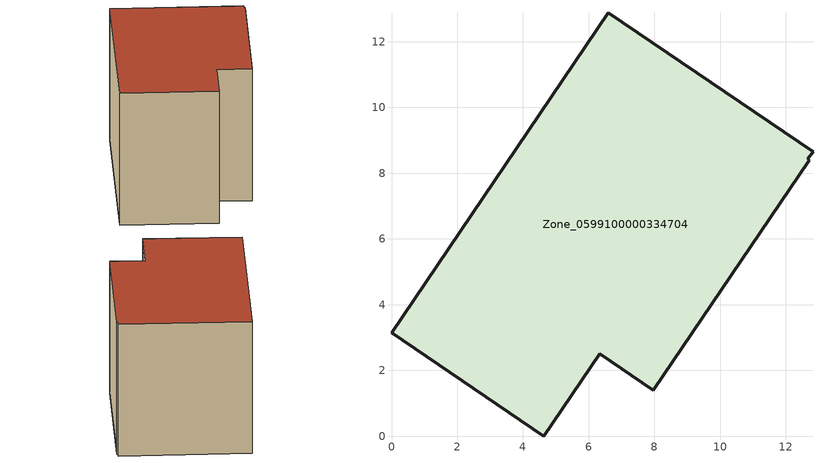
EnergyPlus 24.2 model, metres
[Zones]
Zone_0599100000334704
 floor ground (C_G): 12.67,8.43 12.71,8.4 7.97,1.39 6.33,2.5 4.64,0 0,3.14 6.6,12.88 12.82,8.66 z1.4
 wall outside (C_F): 6.6,12.88 0,3.14 4.64,0 6.33,2.5 7.97,1.39 12.71,8.4 12.67,8.43 12.82,8.66 6.6,12.88 z1.4:9.47
 roof outside (C_R): 12.67,8.43 12.82,8.66 6.6,12.88 0,3.14 4.64,0 6.33,2.5 7.97,1.39 12.71,8.4 z9.47
[BUILDING]
Pand.0599100000334704: North Axis=0; Terrain=City; Loads Convergence Tolerance Value=0.04; Temperature Convergence Tolerance Value=0.4; Solar Distribution=FullExterior; Maximum Number of Warmup Days=25; Minimum Number of Warmup Days=1
[Site:Location]
Rotterdam.The.Hague.AP_ZH_NLD Design_Conditions: Latitude=51.96; Longitude=4.45; Time Zone=1; Elevation=-4.5
[SITE:GROUNDTEMPERATURE:BUILDINGSURFACE]
18, 18, 18, 18, 18, 18, 18, 18, 18, 18, 18, 18
[MATERIAL] Thermal Absorptance=0.9; Solar Absorptance=0.7; Visible Absorptance=0.7
Name | Roughness | Thickness | Conductivity | Density | Specific Heat
G.TC.1975-1991 | MediumSmooth | 0.15 | 0.288461 | 540 | 1210
F.TC.1975-1991 | Rough | 0.3 | 0.230769 | 1920 | 840
R.TC.1975-1991 | MediumRough | 0.2 | 0.153846 | 1500 | 1000
[CONSTRUCTION]
C_G: G.TC.1975-1991
C_F: F.TC.1975-1991
C_R: R.TC.1975-1991
[ZONE]
Zone_0599100000334704: Type=1; Multiplier=1; Ceiling Height=Autocalculate; Volume=Autocalculate; Floor Area=autocalculate; Part of Total Floor Area=Yes
[ZONEINFILTRATION:DESIGNFLOWRATE]
Infil_Zone_0599100000334704: Zone or ZoneList or Space or SpaceList=Zone_0599100000334704; Schedule=AlwaysOn; Design Flow Rate Calculation Method=Flow/Area; Flow Rate per Floor Area=0.003; Constant Term Coefficient=1; Temperature Term Coefficient=0; Velocity Term Coefficient=0; Velocity Squared Term Coefficient=0
[HVACTEMPLATE:ZONE:IDEALLOADSAIRSYSTEM]
Zone_0599100000334704: Maximum Heating Supply Air Temperature=50; Minimum Cooling Supply Air Temperature=13; Maximum Heating Supply Air Humidity Ratio=0.0156; Minimum Cooling Supply Air Humidity Ratio=0.0077; Heating Limit=NoLimit; Cooling Limit=NoLimit; Dehumidification Control Type=ConstantSensibleHeatRatio; Cooling Sensible Heat Ratio=0.7; Dehumidification Setpoint=60; Humidification Control Type=None; Humidification Setpoint=30; Outdoor Air Method=None; Outdoor Air Flow Rate per Person=0.00944; Outdoor Air Flow Rate per Zone Floor Area=0; Outdoor Air Flow Rate per Zone=0; Demand Controlled Ventilation Type=None; Outdoor Air Economizer Type=NoEconomizer; Heat Recovery Type=None; Sensible Heat Recovery Effectiveness=0.7; Latent Heat Recovery Effectiveness=0.65
[ZONECONTROL:THERMOSTAT]
ThermostatControl_Zone_0599100000334704: Zone or ZoneList=Zone_0599100000334704; Control Type Schedule=DualSetpointControlType; Control 1=Thermostat_Zone_0599100000334704; Temperature Difference Between Cutout And Setpoint=0
[THERMOSTATSETPOINT:DUALSETPOINT]
Thermostat_Zone_0599100000334704: Heating Setpoint Temperature Schedule=HeatingSetpoint_Zone_0599100000334704; Cooling Setpoint Temperature Schedule=CoolingSetpoint_Zone_0599100000334704
[SCHEDULE:COMPACT]
HeatingSetpoint_Zone_0599100000334704: Through: 12/31, For: AllDays, Until: 24:00, 21
CoolingSetpoint_Zone_0599100000334704: Through: 12/31, For: AllDays, Until: 24:00, 24
DualSetpointControlType: Through: 12/31, For: AllDays, Until: 24:00, 4
AlwaysOn: Through: 12/31, For: AllDays, Until: 24:00, 1
